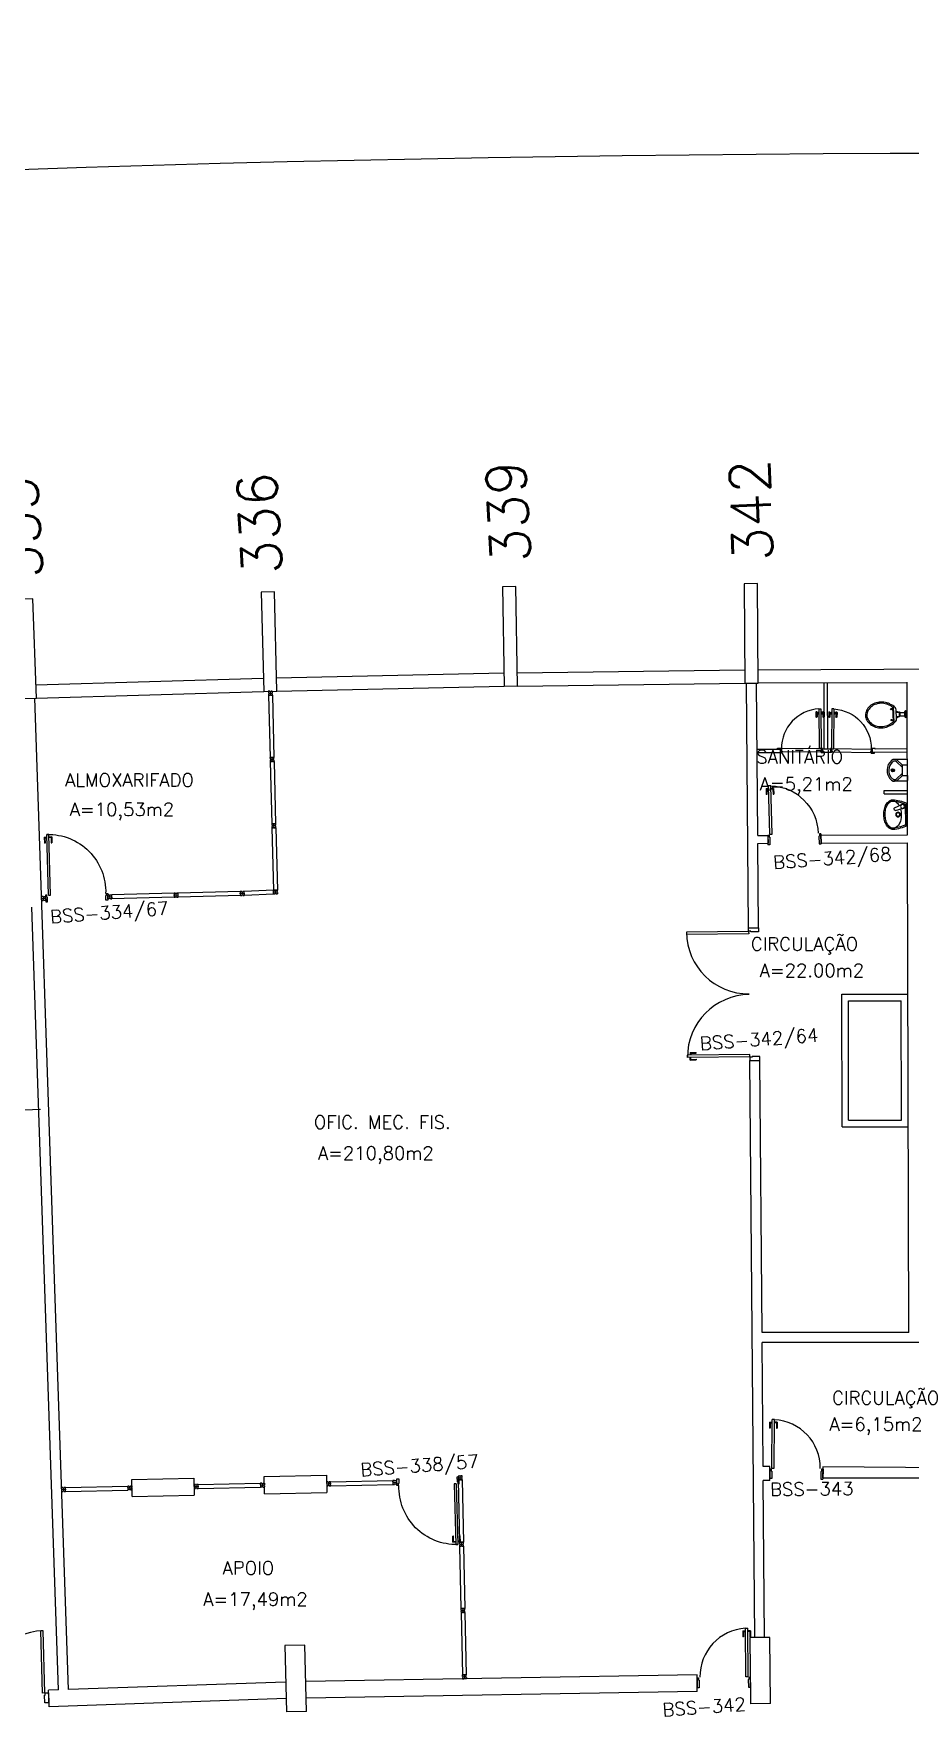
# Model space of a CAD drawing. Extents: x -152 to 150, y 325 to 437.
# Drawn here: x -14.01 to -0.78, y 411.56 to 437.11 of the extents above; entities that cross this region are included whole.
import ezdxf
from ezdxf.enums import TextEntityAlignment as Align

# ---------------------------------------------------------------- set-up
doc = ezdxf.new("R2010")
doc.units = 0
doc.header["$LTSCALE"] = 0.01
doc.header["$MEASUREMENT"] = 0
doc.header["$PDMODE"] = 98
doc.layers.get('0').update_dxf_attribs({"linetype": 'CONTINUOUS'})
doc.layers.get('DEFPOINTS').update_dxf_attribs({"linetype": 'CONTINUOUS'})
for name, color, linetype in [('ALV', 2, 'CONTINUOUS'), ('AREA', 2, 'CONTINUOUS'), ('BANC', 2, 'CONTINUOUS'), ('DIV', 2, 'CONTINUOUS'), ('ESQ', 1, 'CONTINUOUS'), ('ESTR', 3, 'CONTINUOUS'), ('MACANETA', 2, 'CONTINUOUS'), ('MARCO', 2, 'CONTINUOUS'), ('MAÇANETA', 2, 'CONTINUOUS'), ('NOPILAR1', 2, 'CONTINUOUS'), ('PEÇAS', 1, 'CONTINUOUS'), ('PORTA', 2, 'CONTINUOUS'), ('SOLEIRA', 1, 'CONTINUOUS'), ('TEXTO', 2, 'CONTINUOUS'), ('TEXTO-CENTRO-CUSTO', 2, 'CONTINUOUS'), ('TEXTO-ENDEREÇO', 2, 'CONTINUOUS')]:
    doc.layers.add(name, color=color, linetype=linetype)
doc.styles.add('1', font='romans.shx')
doc.styles.add('NOPILAR', font='simplex.shx', dxfattribs={"height": 0.6})
doc.styles.add('UNB-100', font='simplex.shx', dxfattribs={"height": 3})
doc.styles.add('UNB-100-1', font='simplex.shx', dxfattribs={"height": 0.2})
doc.dimstyles.new('1-600', dxfattribs={"dimtxt": 1.1, "dimasz": 2.5, "dimexe": 2, "dimexo": 4, "dimgap": 0.2, "dimtad": 1, "dimdec": 0, "dimzin": 4, "dimdsep": 46, "dimlunit": 6, "dimtxsty": '1', "dimblk1": 'NONE', "dimblk2": 'NONE', "dimsah": 1, "dimcen": 0, "dimclrd": 2, "dimclre": 2, "dimclrt": 2, "dimadec": 0, "dimazin": 0, "dimtfac": 1, "dimtdec": 0, "dimtmove": 2, "dimatfit": 3, "dimldrblk": 'NONE', "dimfxl": 0, "dimtolj": 1, "dimtzin": 0, "dimarcsym": 0})

# ---------------------------------------------------------------- blocks, each defined once
blk = doc.blocks.new('PD80-SSC')
at = {"color": 2}
for p, q in [((-0.777, 0.01), (-0.777, -0.03)), ((-0.777, 0.01), (-0.687, 0.01)), ((-0.687, 0), (-0.687, 0.01)), ((-0.075, 0), (0.075, 0)), ((-0.075, 0), (-0.075, -0.02)), ((0.075, -0.03), (0.075, 0)), ((-0.817, -0.065), (-0.817, -0.03)), ((-0.085, -0.03), (-0.817, -0.03)), ((-0.085, -0.065), (-0.817, -0.065)), ((-0.777, -0.105), (-0.777, -0.065)), ((-0.777, -0.105), (-0.687, -0.105)), ((-0.767, 0), (-0.767, -0.03)), ((-0.767, 0), (-0.687, 0)), ((-0.767, -0.095), (-0.767, -0.065)), ((-0.767, -0.095), (-0.687, -0.095)), ((-0.687, -0.095), (-0.687, -0.105)), ((-0.085, -0.03), (-0.085, -0.065)), ((-0.075, -0.02), (-0.04, -0.02)), ((-0.04, -0.03), (-0.04, -0.02)), ((-0.04, -0.03), (0.075, -0.03)), ((-0.075, -0.781), (-0.04, -0.781)), ((-0.075, -0.801), (-0.075, -0.781)), ((-0.075, -0.801), (0.075, -0.801)), ((-0.075, -0.802), (0.075, -0.802)), ((-0.04, -0.771), (0.075, -0.771)), ((-0.04, -0.771), (-0.04, -0.781)), ((0.075, -0.771), (0.075, -0.801))]:
    blk.add_line(p, q, dxfattribs=at)
at = {"color": 1}
blk.add_arc((-0.085, -0.03), 0.731, 182.6571, 270, dxfattribs=at)
blk = doc.blocks.new('PTDP-SSC')
at = {"color": 2}
for p, q in [((0.055, 1.015), (0.09, 1.015)), ((0.055, 0.075), (0.055, 1.015)), ((0.09, 0.075), (0.09, 1.015)), ((1.91, 0.075), (1.91, 1.015)), ((1.945, 1.015), (1.91, 1.015)), ((1.945, 0.075), (1.945, 1.015)), ((0.05, 0.075), (0, 0.075)), ((0, 0.075), (0, -0.075)), ((0.05, 0.04), (0.05, 0.075)), ((0.06, 0.04), (0.05, 0.04)), ((0.055, 0.075), (0.09, 0.075)), ((0.06, -0.075), (0.06, 0.04)), ((1.945, 0.075), (1.91, 0.075)), ((1.94, -0.075), (1.94, 0.04)), ((1.94, 0.04), (1.95, 0.04)), ((1.95, 0.04), (1.95, 0.075)), ((1.95, 0.075), (2, 0.075)), ((2, 0.075), (2, -0.075)), ((0, -0.075), (0.06, -0.075)), ((2, -0.075), (1.94, -0.075))]:
    blk.add_line(p, q, dxfattribs=at)
at = {"color": 1}
for centre, start, end in [((0.055, 0.075), 0, 90), ((1.945, 0.075), 90, 180)]:
    blk.add_arc(centre, 0.94, start, end, dxfattribs=at)
blk = doc.blocks.new('PILAR-SSC')
blk.add_lwpolyline([(0, 0), (0, -1.5), (0.2, -1.5), (0.2, 0)], close=True)
blk = doc.blocks.new('DIVMT-SSC')
for p, q in [((0, 0.005), (0, -0.005)), ((0, -0.005), (0, 0.005)), ((-0.03, -0.03), (-0.03, -0.97)), ((0.006, -0.03), (-0.006, -0.03)), ((-0.005, 0), (0.005, 0)), ((0.005, 0), (-0.005, 0)), ((0.006, -0.02), (0.006, -0.03)), ((0.03, -0.03), (0.03, -0.97)), ((0.03, -0.97), (-0.03, -0.97)), ((-0.006, -0.98), (-0.006, -0.97)), ((-0.006, -0.98), (0.006, -0.98)), ((0.006, -1.001), (-0.006, -1.001)), ((0.005, -0.97), (-0.005, -0.97)), ((0, -0.994), (0, -1.007)), ((0, -1.02), (0, -1.021)), ((0.006, -0.98), (0.006, -0.97))]:
    blk.add_line(p, q)
blk.add_lwpolyline([(0.006, -0.02), (-0.006, -0.02), (0.006, -0.02), (0.006, -0.03), (0.03, -0.03), (0.03, -0.008), (0.02, -0.008), (0.02, 0.008), (0.03, 0.008), (0.03, 0.03), (0.006, 0.03), (0.006, 0.02), (-0.006, 0.02), (-0.006, 0.03), (-0.03, 0.03), (-0.03, 0.008), (-0.02, 0.008), (-0.02, -0.008), (-0.03, -0.008), (-0.03, -0.03), (-0.006, -0.03), (-0.006, -0.02), (-0.006, -0.03)])
blk = doc.blocks.new('PDV2D-SSC')
for p, q in [((-0.148, 0.925), (-0.108, 0.925)), ((-0.148, 0.925), (-0.148, 0.835)), ((-0.138, 0.835), (-0.148, 0.835)), ((-0.138, 0.915), (-0.108, 0.915)), ((-0.138, 0.915), (-0.138, 0.835)), ((-0.106, 0.965), (-0.076, 0.965)), ((-0.106, 0.05), (-0.106, 0.965)), ((-0.076, 0.05), (-0.076, 0.965)), ((-0.034, 0.925), (-0.074, 0.925)), ((-0.044, 0.915), (-0.074, 0.915)), ((-0.044, 0.915), (-0.044, 0.835)), ((-0.044, 0.835), (-0.034, 0.835)), ((-0.034, 0.925), (-0.034, 0.835)), ((-0.95, 0.05), (-0.97, 0.05)), ((-0.97, 0.05), (-0.97, 0.035)), ((-0.97, 0.035), (-0.97, -0.035)), ((-0.95, 0.02), (-0.95, 0.05)), ((-0.95, 0.02), (-0.94, 0.02)), ((-0.94, -0.05), (-0.94, 0.02)), ((-0.076, 0.05), (-0.106, 0.05)), ((-0.051, 0.02), (-0.061, 0.02)), ((-0.061, -0.05), (-0.061, 0.02)), ((-0.051, 0.05), (-0.031, 0.05)), ((-0.051, 0.02), (-0.051, 0.05)), ((-0.031, 0.05), (-0.031, -0.05)), ((-0.97, -0.035), (-0.97, -0.05)), ((-0.97, -0.05), (-0.94, -0.05)), ((-0.031, -0.05), (-0.061, -0.05))]:
    blk.add_line(p, q)
at = {"color": 1}
blk.add_arc((-0.076, 0.1), 0.865, 90, 183.3214, dxfattribs=at)
blk = doc.blocks.new('MTT-SSC')
for p, q in [((-0.006, 0.03), (-0.03, 0.03)), ((-0.03, 0.008), (-0.03, 0.03)), ((-0.03, 0.008), (-0.02, 0.008)), ((-0.02, -0.008), (-0.02, 0.008)), ((-0.006, 0.0205), (-0.006, 0.03)), ((0.006, 0.0205), (-0.006, 0.0205)), ((0.0051, 0), (-0.0051, 0)), ((-0.0051, 0), (0.0051, 0)), ((0, -0.0051), (0, 0.0051)), ((0, 0.0051), (0, -0.0051)), ((0.006, 0.0205), (0.006, 0.03)), ((0.006, 0.03), (0.03, 0.03)), ((0.02, -0.008), (0.02, 0.008)), ((0.03, 0.008), (0.02, 0.008)), ((0.03, 0.008), (0.03, 0.03)), ((-0.03, -0.008), (-0.02, -0.008)), ((-0.03, -0.008), (-0.03, -0.03)), ((-0.03, -0.03), (-0.006, -0.03)), ((-0.03, -0.03), (-0.009, -0.03)), ((-0.009, -0.03), (-0.027, -0.03)), ((-0.006, -0.0205), (-0.006, -0.03)), ((-0.006, -0.0205), (-0.006, -0.03)), ((0.006, -0.0205), (-0.006, -0.0205)), ((-0.006, -0.0205), (0.006, -0.0205)), ((0.006, -0.0205), (0.006, -0.03)), ((0.006, -0.0205), (0.006, -0.03)), ((0.03, -0.03), (0.006, -0.03)), ((0.03, -0.008), (0.02, -0.008)), ((0.03, -0.008), (0.03, -0.03))]:
    blk.add_line(p, q)
blk = doc.blocks.new('PE80-SSC')
at = {"color": 2}
for p, q in [((0.075, 0), (-0.075, 0)), ((-0.075, -0.03), (-0.075, 0)), ((0.075, 0), (0.075, -0.02)), ((0.777, 0.01), (0.687, 0.01)), ((0.687, 0), (0.687, 0.01)), ((0.777, 0.01), (0.777, -0.03)), ((0.04, -0.03), (-0.075, -0.03)), ((0.075, -0.02), (0.04, -0.02)), ((0.04, -0.03), (0.04, -0.02)), ((0.085, -0.03), (0.817, -0.03)), ((0.085, -0.03), (0.085, -0.065)), ((0.085, -0.065), (0.817, -0.065)), ((0.767, 0), (0.687, 0)), ((0.767, -0.095), (0.687, -0.095)), ((0.687, -0.095), (0.687, -0.105)), ((0.777, -0.105), (0.687, -0.105)), ((0.767, 0), (0.767, -0.03)), ((0.767, -0.095), (0.767, -0.065)), ((0.777, -0.105), (0.777, -0.065)), ((0.817, -0.065), (0.817, -0.03)), ((0.04, -0.771), (-0.075, -0.771)), ((-0.075, -0.771), (-0.075, -0.801)), ((0.075, -0.801), (-0.075, -0.801)), ((0.075, -0.802), (-0.075, -0.802)), ((0.04, -0.771), (0.04, -0.781)), ((0.075, -0.781), (0.04, -0.781)), ((0.075, -0.801), (0.075, -0.781))]:
    blk.add_line(p, q, dxfattribs=at)
at = {"color": 1}
blk.add_arc((0.085, -0.03), 0.731, 270, 357.3429, dxfattribs=at)
blk = doc.blocks.new('*D68')
at = {"layer": 'DEFPOINTS', "color": 0}
for p in [(-16.911, 434.96), (25.872, 428.073), (25.783, 426.576), (-100.778, 416.69), (-100.424, 415.233)]:
    blk.add_point(p, dxfattribs=at)
at = {"layer": 'TEXTO-CENTRO-CUSTO', "color": 2, "lineweight": -2}
for p, q in [((26.11, 432.066), (26.377, 436.527)), ((-101.723, 420.577), (-102.785, 424.95))]:
    blk.add_line(p, q, dxfattribs=at)
blk.add_arc((0.36, 0.497), 434.806, 86.58537, 103.65854, dxfattribs=at)
at = {"layer": 'TEXTO-CENTRO-CUSTO', "color": 2, "insert": (-38.525, 434.313), "char_height": 1.1, "attachment_point": 5, "rotation": 5.122, "style": '1'}
blk.add_mtext('\\A1;Física', dxfattribs=at)
blk = doc.blocks.new('_NONE')
at = {"color": 0, "linetype": 'ByBlock'}
blk.add_circle((0, 0), 0.25, dxfattribs=at)
blk = doc.blocks.new('*D70')
at = {"layer": 'DEFPOINTS', "color": 0}
for p in [(-114.26, 419.921), (-107.85, 414.906), (-107.471, 413.455), (-114.89, 413.002), (-114.486, 411.557)]:
    blk.add_point(p, dxfattribs=at)
at = {"layer": 'TEXTO-CENTRO-CUSTO', "color": 2, "lineweight": -2}
for p, q in [((-108.86, 418.777), (-109.997, 423.13)), ((-115.966, 416.855), (-117.177, 421.189))]:
    blk.add_line(p, q, dxfattribs=at)
blk.add_arc((0.364, 0.48), 434.821, 104.63415, 105.60976, dxfattribs=at)
blk = doc.blocks.new('VDC-P')
for p, q in [((-0.127, 0.192), (0.127, 0.192)), ((-0.109, 0.202), (0.109, 0.202)), ((-0.068, 0.152), (0.068, 0.152)), ((-0.05, 0.152), (-0.03, 0.11)), ((-0.05, 0.015), (-0.05, 0)), ((-0.05, 0), (0.05, 0)), ((0.045, 0.02), (-0.045, 0.02)), ((-0.04, 0.025), (-0.04, 0.02)), ((0.035, 0.03), (-0.035, 0.03)), ((-0.03, 0.152), (-0.03, 0.11)), ((0.03, 0.11), (-0.03, 0.11)), ((0.03, 0.1), (-0.03, 0.1)), ((-0.025, 0.1), (-0.025, 0.03)), ((0.025, 0.1), (0.025, 0.03)), ((0.03, 0.152), (0.03, 0.11)), ((0.05, 0.152), (0.03, 0.11)), ((0.04, 0.025), (0.04, 0.02)), ((0.05, 0.015), (0.05, 0))]:
    blk.add_line(p, q)
for points in [[(0.16, 0.244, 0.050424), (0.18, 0.288, 0.082137), (0.195, 0.381, 0.082137), (0.18, 0.474, 0.090148), (0.138, 0.549, 0.104406), (0.073, 0.601, 0.117345), (0, 0.619, 0.117345), (-0.073, 0.601, 0.104406), (-0.138, 0.549, 0.090148), (-0.18, 0.474, 0.082137), (-0.195, 0.381, 0.082137)], [(0.142, 0.254, 0.050424), (0.161, 0.295, 0.082137), (0.175, 0.381, 0.082137), (0.161, 0.468, 0.090148), (0.122, 0.536, 0.104406), (0.064, 0.583, 0.117345), (0, 0.599, 0.117345), (-0.064, 0.583, 0.104406), (-0.122, 0.536, 0.090148), (-0.161, 0.468, 0.082137), (-0.175, 0.381, 0.082137)], [(-0.195, 0.381, 0.082137), (-0.18, 0.288, 0.050424), (-0.16, 0.244, 0.104406)], [(-0.175, 0.381, 0.082137), (-0.161, 0.295, 0.050424), (-0.142, 0.254, 0.050424)]]:
    blk.add_lwpolyline(points, format="xyb")
for centre in [(-0.083, 0.226), (0.083, 0.226)]:
    blk.add_circle(centre, 0.0101)
for centre, radius, start, end in [((0.08, 0.36), 0.266, 205.6863, 226.7558), ((0.08, 0.36), 0.246, 205.6863, 219.7706), ((-0.068, 0.202), 0.05, 226.7558, 270), ((-0.045, 0.015), 0.005, 90, 180), ((-0.035, 0.025), 0.005, 90, 180), ((-0.03, 0.105), 0.005, 90, 270), ((0.03, 0.105), 0.005, 270, 90), ((0.035, 0.025), 0.005, 0, 90), ((0.045, 0.015), 0.005, 360, 90), ((0.068, 0.202), 0.05, 270, 313.2442), ((-0.08, 0.36), 0.266, 313.2442, 334.3137), ((-0.08, 0.36), 0.246, 320.2294, 334.3137)]:
    blk.add_arc(centre, radius, start, end)
blk = doc.blocks.new('MACANETA')
at = {"layer": 'MACANETA'}
for p, q in [((-0.077, 0.052), (-0.077, 0.12)), ((-0.059, 0.052), (-0.059, 0.12)), ((-0.059, 0.075), (-0.036, 0.075)), ((-0.059, 0.052), (-0.036, 0.052)), ((-0.036, 0.044), (-0.036, 0.084)), ((-0.036, 0.084), (-0.03, 0.084)), ((-0.036, 0.044), (-0.03, 0.044)), ((0.006, 0.084), (0, 0.084)), ((0.006, 0.044), (0, 0.044)), ((0.006, 0.044), (0.006, 0.084)), ((0.029, 0.075), (0.006, 0.075)), ((0.029, 0.052), (0.006, 0.052)), ((0.029, 0.052), (0.029, 0.12)), ((0.047, 0.052), (0.047, 0.12))]:
    blk.add_line(p, q, dxfattribs=at)
for centre, start, end in [((-0.068, 0.12), 90, 180), ((-0.068, 0.052), 180, 270), ((-0.068, 0.12), 0, 90), ((-0.068, 0.052), 270, 0), ((0.038, 0.12), 90, 180), ((0.038, 0.052), 180, 270), ((0.038, 0.12), 0, 90), ((0.038, 0.052), 270, 0)]:
    blk.add_arc(centre, 0.00874, start, end, dxfattribs=at)
blk = doc.blocks.new('DOOR60-SSC')
at = {"layer": 'PORTA'}
for p, q in [((0.015, -0.6), (0.015, 0)), ((0.015, 0), (0.045, 0)), ((0.045, -0.6), (0.045, 0)), ((0.045, -0.6), (0.015, -0.6))]:
    blk.add_line(p, q, dxfattribs=at)
at = {"layer": 'PORTA', "color": 1}
blk.add_arc((0.015, 0), 0.6, 272.866, 0, dxfattribs=at)
at = {"layer": 'PORTA'}
blk.add_blockref('MACANETA', (0.045, -0.6), dxfattribs=at)
blk = doc.blocks.new('MICTR-P-SSC')
for p, q in [((0, 0.08), (0, 0.155)), ((0, 0.08), (0, -0.08)), ((0.081, 0.08), (0, 0.08)), ((0.01, 0.165), (0.205, 0.165)), ((0.168, 0.129), (0.08, 0.046)), ((0.08, -0.076), (0.08, 0.076)), ((0.151, 0.147), (0.083, 0.083)), ((0, -0.08), (0, -0.155)), ((0, -0.08), (0.081, -0.08)), ((0.01, -0.165), (0.205, -0.165)), ((0.168, -0.129), (0.08, -0.046)), ((0.151, -0.147), (0.083, -0.083))]:
    blk.add_line(p, q)
for radius in [0.025, 0.015]:
    blk.add_circle((0.22, 0), radius)
for centre, radius, start, end in [((0.01, 0.155), 0.01, 90, 180), ((0.09, 0.076), 0.01, 133.3634, 180), ((0.197, 0.098), 0.0675, 49.5319, 133.3634), ((0.197, 0.098), 0.0425, 49.5319, 133.3634), ((0.114, 0), 0.171, 357.4005, 49.5319), ((0.114, 0), 0.196, 358.2793, 49.5319), ((0.01, -0.155), 0.01, 180, 270), ((0.09, -0.076), 0.01, 180, 226.6366), ((0.197, -0.098), 0.0675, 226.6366, 310.4681), ((0.197, -0.098), 0.0425, 226.6366, 310.4681), ((0.114, 0), 0.171, 310.4681, 357.3509), ((0.114, 0), 0.196, 310.4681, 357.7012)]:
    blk.add_arc(centre, radius, start, end)
blk = doc.blocks.new('LAVAT-P')
for p, q in [((-0.17, 0), (0.17, 0)), ((-0.157, -0.02), (0.157, -0.02)), ((0.063, -0.173), (0.094, -0.055)), ((0.069, -0.185), (0.09, -0.192)), ((0.102, -0.187), (0.151, -0.074))]:
    blk.add_line(p, q)
for points in [[(-0.225, -0.214, 0.136108), (-0.208, -0.262, 0.106861), (-0.155, -0.311, 0.073747), (-0.087, -0.339, 0.060305), (0, -0.349, 0.060305), (0.087, -0.339, 0.073747), (0.155, -0.311, 0.106861), (0.208, -0.262, 0.136108), (0.225, -0.214, 0.062982)], [(0.083, -0.096, 0.121735), (-0.082, -0.096, 0.073747), (-0.145, -0.122, 0.106861), (-0.192, -0.165, 0.153587), (-0.205, -0.208, 0.153587)], [(-0.205, -0.208, 0.153587), (-0.192, -0.251, 0.106861), (-0.145, -0.294, 0.073747), (-0.082, -0.32, 0.060305), (0, -0.329, 0.060305), (0.082, -0.32, 0.073747), (0.145, -0.294, 0.106861), (0.192, -0.251, 0.153587), (0.205, -0.208, 0.153587), (0.192, -0.165, 0.106861), (0.145, -0.122, 0.014792), (0.133, -0.115, 0.039243)]]:
    blk.add_lwpolyline(points, format="xyb")
for centre, radius in [((0, -0.135), 0.0347), ((0, -0.135), 0.0265), ((0.122, -0.065), 0.03)]:
    blk.add_circle(centre, radius)
for centre, radius, start, end in [((0.376, -0.254), 0.602, 155.0201, 176.1902), ((-0.376, -0.254), 0.602, 3.8098, 24.9799), ((0.376, -0.254), 0.582, 156.2686, 173.4578), ((0.073, -0.176), 0.01, 165.2139, 250.8603), ((0.122, -0.065), 0.0361, 302.4689, 199.2518), ((0.093, -0.183), 0.01, 250.8603, 336.5068), ((-0.376, -0.254), 0.582, 6.5422, 23.7314)]:
    blk.add_arc(centre, radius, start, end)

msp = doc.modelspace()

# ---------------------------------------------------------------- linework, layer by layer
at = {"layer": 'ALV'}
for p, q in [((-10.346, 427.391), (-6.912, 427.464)), ((-6.711, 427.467), (-3.277, 427.511)), ((-3.076, 427.513), (0.358, 427.528)), ((-13.979, 427.283), (-10.547, 427.386)), ((-10.341, 427.191), (-6.908, 427.264)), ((-6.708, 427.267), (-3.275, 427.311)), ((-3.217, 423.617), (-3.248, 427.311)), ((-3.081, 425.013), (-3.098, 427.313)), ((-3.075, 427.313), (-0.826, 427.322)), ((-2.076, 426.317), (-2.079, 427.322)), ((-2.023, 426.317), (-2.026, 427.322)), ((-0.819, 425.023), (-0.826, 427.326)), ((-13.709, 418.615), (-13.997, 427.083)), ((-13.973, 427.083), (-10.541, 427.186)), ((-3.09, 426.313), (-2.723, 426.314)), ((-3.09, 426.263), (-2.722, 426.264)), ((-2.123, 426.317), (-1.965, 426.318)), ((-2.122, 426.267), (-1.966, 426.268)), ((-1.376, 426.27), (-0.821, 426.273)), ((-1.305, 426.32), (-0.821, 426.323)), ((-1.171, 425.69), (-0.82, 425.692)), ((-1.171, 425.64), (-1.171, 425.69)), ((-1.171, 425.64), (-0.819, 425.642)), ((-3.081, 425.013), (-2.928, 425.014)), ((-2.928, 425.019), (-2.924, 424.894)), ((-2.127, 425.017), (-0.819, 425.023)), ((-2.124, 424.897), (-2.127, 425.017)), ((-3.08, 424.893), (-2.924, 424.894)), ((-3.067, 423.618), (-3.08, 424.893)), ((-2.124, 424.897), (-0.819, 424.903)), ((-0.798, 417.512), (-0.819, 424.903)), ((-13.859, 418.615), (-14.04, 423.929)), ((-3.217, 423.617), (-3.067, 423.618)), ((-3.126, 412.91), (-3.2, 421.617)), ((-3.2, 421.617), (-3.05, 421.617)), ((-3.015, 417.512), (-3.05, 421.617)), ((-13.637, 412.12), (-13.859, 418.615)), ((-13.487, 412.125), (-13.709, 418.615)), ((-0.798, 417.512), (-3.015, 417.512)), ((-2.998, 415.489), (-3.013, 417.362)), ((-0.647, 417.362), (-3.013, 417.362)), ((-2.897, 415.488), (-2.998, 415.489)), ((-2.896, 415.277), (-2.897, 415.488)), ((0.111, 415.468), (-2.096, 415.483)), ((-2.095, 415.321), (-2.094, 415.483)), ((-2.976, 412.911), (-2.996, 415.277)), ((-2.896, 415.277), (-2.996, 415.277)), ((-2.095, 415.321), (3.917, 415.313)), ((-10.209, 412.237), (-13.487, 412.125)), ((-3.997, 412.346), (-9.901, 412.245)), ((-3.995, 412.096), (-3.997, 412.346)), ((-13.637, 412.12), (-13.79, 412.115)), ((-10.201, 411.987), (-13.781, 411.865)), ((-3.995, 412.096), (-9.897, 411.995))]:
    msp.add_line(p, q, dxfattribs=at)
at = {"layer": 'BANC'}
for p, q in [((-1.812, 422.616), (-0.812, 422.618)), ((-1.807, 420.616), (-1.812, 422.616)), ((-1.712, 422.516), (-0.912, 422.518)), ((-1.707, 420.716), (-1.712, 422.516)), ((-0.907, 420.718), (-0.912, 422.518)), ((-14.386, 420.862), (-13.909, 420.882)), ((-1.807, 420.616), (-0.807, 420.618)), ((-1.707, 420.716), (-0.907, 420.718))]:
    msp.add_line(p, q, dxfattribs=at)
at = {"layer": 'DIV'}
for p, q in [((-2.738, 426.32), (-2.737, 426.27)), ((-2.108, 426.323), (-2.107, 426.273)), ((-1.98, 426.322), (-1.981, 426.272)), ((-1.35, 426.316), (-1.351, 426.266)), ((-10.863, 424.131), (-10.863, 424.143)), ((-10.863, 424.131), (-10.863, 424.143)), ((-10.842, 424.144), (-10.832, 424.144)), ((-10.842, 424.144), (-10.842, 424.132)), ((-10.842, 424.144), (-10.842, 424.132)), ((-10.842, 424.144), (-10.832, 424.144)), ((-10.393, 424.188), (-10.833, 424.168)), ((-10.832, 424.108), (-10.833, 424.168)), ((-10.832, 424.133), (-10.832, 424.143)), ((-10.832, 424.133), (-10.832, 424.143)), ((-10.393, 424.188), (-10.393, 424.167)), ((-10.392, 424.128), (-10.393, 424.188)), ((-10.371, 424.188), (-10.393, 424.188)), ((-10.393, 424.188), (-10.393, 424.164)), ((-10.393, 424.167), (-10.393, 424.185)), ((-10.383, 424.164), (-10.393, 424.164)), ((-10.383, 424.164), (-10.393, 424.164)), ((-10.392, 424.153), (-10.393, 424.163)), ((-10.383, 424.152), (-10.392, 424.152)), ((-10.392, 424.128), (-10.392, 424.152)), ((-10.383, 424.152), (-10.392, 424.152)), ((-10.383, 424.164), (-10.383, 424.152)), ((-10.383, 424.152), (-10.383, 424.164)), ((-10.371, 424.188), (-10.371, 424.178)), ((-10.371, 424.178), (-10.355, 424.179)), ((-10.37, 424.138), (-10.354, 424.139)), ((-10.37, 424.128), (-10.37, 424.138)), ((-10.357, 424.159), (-10.368, 424.158)), ((-10.368, 424.158), (-10.357, 424.159)), ((-10.363, 424.164), (-10.362, 424.154)), ((-10.362, 424.154), (-10.363, 424.164)), ((-10.355, 424.189), (-10.333, 424.189)), ((-10.355, 424.189), (-10.355, 424.179)), ((-10.354, 424.129), (-10.354, 424.139)), ((-10.342, 424.165), (-10.333, 424.165)), ((-10.342, 424.153), (-10.342, 424.165)), ((-10.342, 424.153), (-10.332, 424.153)), ((-10.333, 424.165), (-10.333, 424.189)), ((-10.332, 424.153), (-10.332, 424.129)), ((-12.872, 424.116), (-12.894, 424.115)), ((-12.894, 424.115), (-12.894, 424.091)), ((-12.893, 424.055), (-12.894, 424.115)), ((-12.894, 424.115), (-12.894, 424.094)), ((-12.894, 424.094), (-12.894, 424.112)), ((-12.884, 424.092), (-12.894, 424.091)), ((-12.884, 424.092), (-12.894, 424.091)), ((-12.893, 424.08), (-12.894, 424.09)), ((-12.884, 424.08), (-12.893, 424.079)), ((-12.884, 424.08), (-12.893, 424.079)), ((-12.893, 424.055), (-12.893, 424.079)), ((-12.871, 424.056), (-12.893, 424.055)), ((-12.884, 424.08), (-12.884, 424.092)), ((-12.884, 424.092), (-12.884, 424.08)), ((-12.872, 424.116), (-12.872, 424.106)), ((-12.872, 424.106), (-12.856, 424.106)), ((-12.871, 424.066), (-12.855, 424.066)), ((-12.871, 424.056), (-12.871, 424.066)), ((-12.869, 424.086), (-12.858, 424.086)), ((-12.858, 424.086), (-12.869, 424.086)), ((-12.863, 424.081), (-12.864, 424.091)), ((-12.864, 424.091), (-12.863, 424.081)), ((-12.856, 424.116), (-12.834, 424.117)), ((-12.856, 424.116), (-12.856, 424.106)), ((-12.855, 424.056), (-12.855, 424.066)), ((-12.855, 424.056), (-12.833, 424.057)), ((-12.843, 424.081), (-12.843, 424.093)), ((-12.843, 424.093), (-12.834, 424.093)), ((-12.843, 424.081), (-12.833, 424.081)), ((-12.834, 424.093), (-12.834, 424.117)), ((-12.833, 424.081), (-12.833, 424.057)), ((-10.882, 424.137), (-10.883, 424.137)), ((-10.882, 424.137), (-10.883, 424.137)), ((-10.856, 424.137), (-10.87, 424.137)), ((-10.856, 424.137), (-10.87, 424.137)), ((-10.842, 424.132), (-10.832, 424.132)), ((-10.842, 424.132), (-10.832, 424.132)), ((-10.392, 424.128), (-10.832, 424.108)), ((-10.37, 424.128), (-10.392, 424.128)), ((-10.354, 424.129), (-10.332, 424.129)), ((-12.533, 415.296), (-11.593, 415.316)), ((-12.528, 415.036), (-12.533, 415.296)), ((-11.593, 415.316), (-11.588, 415.057)), ((-10.532, 415.339), (-9.592, 415.359)), ((-10.527, 415.079), (-10.532, 415.339)), ((-9.592, 415.359), (-9.587, 415.099)), ((-8.565, 415.281), (-8.589, 415.281)), ((-8.589, 415.259), (-8.589, 415.281)), ((-8.589, 415.259), (-8.579, 415.259)), ((-8.588, 415.243), (-8.578, 415.243)), ((-8.588, 415.243), (-8.588, 415.221)), ((-8.588, 415.221), (-8.564, 415.221)), ((-8.588, 415.221), (-8.567, 415.221)), ((-8.567, 415.221), (-8.585, 415.221)), ((-8.578, 415.243), (-8.579, 415.259)), ((-8.565, 415.272), (-8.565, 415.281)), ((-8.553, 415.272), (-8.565, 415.272)), ((-8.554, 415.251), (-8.564, 415.251)), ((-8.564, 415.251), (-8.554, 415.251)), ((-8.552, 415.231), (-8.564, 415.231)), ((-8.564, 415.231), (-8.564, 415.221)), ((-8.564, 415.231), (-8.552, 415.231)), ((-8.564, 415.231), (-8.564, 415.221)), ((-8.559, 415.246), (-8.559, 415.256)), ((-8.559, 415.256), (-8.559, 415.246)), ((-8.553, 415.281), (-8.529, 415.282)), ((-8.553, 415.272), (-8.553, 415.281)), ((-8.552, 415.231), (-8.552, 415.221)), ((-8.552, 415.231), (-8.552, 415.221)), ((-8.528, 415.222), (-8.552, 415.221)), ((-8.538, 415.244), (-8.539, 415.26)), ((-8.529, 415.26), (-8.539, 415.26)), ((-8.528, 415.244), (-8.538, 415.244)), ((-8.529, 415.26), (-8.529, 415.282)), ((-8.528, 415.244), (-8.528, 415.222)), ((-12.528, 415.036), (-11.588, 415.057)), ((-10.527, 415.079), (-9.587, 415.099)), ((-7.516, 412.345), (-7.54, 412.345)), ((-7.54, 412.323), (-7.54, 412.345)), ((-7.54, 412.323), (-7.53, 412.323)), ((-7.539, 412.307), (-7.529, 412.307)), ((-7.539, 412.307), (-7.539, 412.285)), ((-7.539, 412.285), (-7.515, 412.286)), ((-7.539, 412.285), (-7.518, 412.285)), ((-7.518, 412.285), (-7.536, 412.285)), ((-7.529, 412.307), (-7.53, 412.323)), ((-7.516, 412.336), (-7.516, 412.345)), ((-7.504, 412.336), (-7.516, 412.336)), ((-7.504, 412.316), (-7.515, 412.316)), ((-7.515, 412.316), (-7.504, 412.316)), ((-7.503, 412.295), (-7.515, 412.295)), ((-7.515, 412.295), (-7.515, 412.286)), ((-7.515, 412.295), (-7.503, 412.295)), ((-7.515, 412.295), (-7.515, 412.286)), ((-7.509, 412.311), (-7.51, 412.321)), ((-7.51, 412.321), (-7.509, 412.311)), ((-7.504, 412.336), (-7.504, 412.346)), ((-7.504, 412.346), (-7.48, 412.346)), ((-7.503, 412.295), (-7.503, 412.286)), ((-7.503, 412.295), (-7.503, 412.286)), ((-7.479, 412.286), (-7.503, 412.286)), ((-7.489, 412.308), (-7.49, 412.324)), ((-7.48, 412.324), (-7.49, 412.324)), ((-7.479, 412.308), (-7.489, 412.308)), ((-7.48, 412.324), (-7.48, 412.346)), ((-7.479, 412.308), (-7.479, 412.286))]:
    msp.add_line(p, q, dxfattribs=at)
at = {"layer": 'ESQ'}
for p, q in [((-4.101, 421.738), (-4.011, 421.739)), ((-4.101, 421.738), (-4.101, 421.698)), ((-4.1, 421.624), (-4.1, 421.664)), ((-4.1, 421.624), (-4.01, 421.625)), ((-4.091, 421.729), (-4.011, 421.729)), ((-4.091, 421.729), (-4.091, 421.698)), ((-4.09, 421.634), (-4.09, 421.664)), ((-4.09, 421.634), (-4.01, 421.635)), ((-4.011, 421.729), (-4.011, 421.739)), ((-4.01, 421.635), (-4.01, 421.625))]:
    msp.add_line(p, q, dxfattribs=at)
at = {"layer": 'ESTR'}
for p, q in [((-2.898, 412.912), (-3.198, 412.909)), ((-3.198, 412.909), (-3.189, 411.909)), ((-2.889, 411.912), (-2.898, 412.912)), ((-9.919, 412.795), (-10.219, 412.787)), ((-10.219, 412.787), (-10.194, 411.787)), ((-9.894, 411.795), (-9.919, 412.795)), ((-2.889, 411.912), (-3.189, 411.909)), ((-9.894, 411.795), (-10.193, 411.787))]:
    msp.add_line(p, q, dxfattribs=at)
at = {"layer": 'MARCO'}
for p, q in [((-2.783, 426.33), (-2.733, 426.33)), ((-2.783, 426.32), (-2.783, 426.33)), ((-2.772, 426.26), (-2.772, 426.27)), ((-2.722, 426.26), (-2.772, 426.26)), ((-2.738, 426.32), (-2.733, 426.32)), ((-2.737, 426.27), (-2.722, 426.27)), ((-2.733, 426.33), (-2.733, 426.32)), ((-2.733, 426.32), (-2.723, 426.32)), ((-2.723, 426.32), (-2.722, 426.285)), ((-2.722, 426.285), (-2.712, 426.285)), ((-2.722, 426.27), (-2.722, 426.26)), ((-2.712, 426.27), (-2.722, 426.27)), ((-2.712, 426.285), (-2.712, 426.27)), ((-2.132, 426.288), (-2.132, 426.273)), ((-2.122, 426.288), (-2.132, 426.288)), ((-2.132, 426.273), (-2.122, 426.273)), ((-2.123, 426.323), (-2.122, 426.288)), ((-2.113, 426.323), (-2.123, 426.323)), ((-2.107, 426.273), (-2.122, 426.273)), ((-2.122, 426.273), (-2.122, 426.263)), ((-2.122, 426.263), (-2.072, 426.263)), ((-2.113, 426.333), (-2.113, 426.323)), ((-2.108, 426.323), (-2.113, 426.323)), ((-2.072, 426.263), (-2.072, 426.273)), ((-2.016, 426.263), (-2.016, 426.273)), ((-1.966, 426.262), (-2.016, 426.263)), ((-1.981, 426.272), (-1.966, 426.272)), ((-1.98, 426.322), (-1.975, 426.322)), ((-1.975, 426.332), (-1.975, 426.322)), ((-1.975, 426.322), (-1.965, 426.322)), ((-1.965, 426.322), (-1.966, 426.287)), ((-1.966, 426.287), (-1.956, 426.287)), ((-1.966, 426.272), (-1.966, 426.262)), ((-1.956, 426.272), (-1.966, 426.272)), ((-1.956, 426.287), (-1.956, 426.272)), ((-1.376, 426.281), (-1.376, 426.266)), ((-1.366, 426.281), (-1.376, 426.281)), ((-1.376, 426.266), (-1.366, 426.266)), ((-1.365, 426.316), (-1.366, 426.281)), ((-1.351, 426.266), (-1.366, 426.266)), ((-1.366, 426.266), (-1.366, 426.256)), ((-1.366, 426.256), (-1.316, 426.256)), ((-1.355, 426.316), (-1.365, 426.316)), ((-1.355, 426.326), (-1.355, 426.316)), ((-1.305, 426.326), (-1.355, 426.326)), ((-1.35, 426.316), (-1.355, 426.316)), ((-1.316, 426.256), (-1.316, 426.266)), ((-1.305, 426.316), (-1.305, 426.326))]:
    msp.add_line(p, q, dxfattribs=at)
at = {"layer": 'SOLEIRA'}
for p, q in [((-2.158, 426.322), (-2.733, 426.32)), ((-2.132, 426.273), (-2.712, 426.27)), ((-1.965, 426.322), (-1.355, 426.316)), ((-1.956, 426.272), (-1.376, 426.266))]:
    msp.add_line(p, q, dxfattribs=at)
at = {"layer": 'TEXTO-ENDEREÇO'}
msp.add_line((-13.781, 411.865), (-13.79, 412.115), dxfattribs=at)

# ---------------------------------------------------------------- block references
at = {"layer": 'DIV'}
for name, p, rotation in [('DIVMT-SSC', (-10.439, 427.158), 1.463414634146043), ('DIVMT-SSC', (-10.414, 426.158), 1.463414634146043), ('DIVMT-SSC', (-10.388, 425.158), 1.463414634146043), ('DIVMT-SSC', (-11.863, 424.112), 271.4634146341461), ('DIVMT-SSC', (-10.863, 424.137), 271.4634146341461), ('MTT-SSC', (-13.864, 424.061), 1.463414634146043), ('DIVMT-SSC', (-13.561, 415.144), 91.22532770691295), ('MTT-SSC', (-12.56, 415.166), 91.22532770691295), ('DIVMT-SSC', (-11.56, 415.187), 91.22532770691295), ('MTT-SSC', (-10.559, 415.209), 91.22532770691295), ('DIVMT-SSC', (-9.559, 415.23), 91.22532770691295), ('DIVMT-SSC', (-7.574, 415.317), 1.225327706913747), ('DIVMT-SSC', (-7.552, 414.316), 1.225327706913747), ('DIVMT-SSC', (-7.531, 413.316), 1.225327706913747)]:
    msp.add_blockref(name, p, dxfattribs=dict(at, rotation=rotation))
at = {"layer": 'DIV', "xscale": -1}
for p, rotation in [((-13.864, 424.061), 1.463414634126465), ((-7.559, 415.279), 181.4960941716746)]:
    msp.add_blockref('PDV2D-SSC', p, dxfattribs=dict(at, rotation=rotation))
at = {"layer": 'ESQ', "xscale": -1, "rotation": 91.32375427940568}
msp.add_blockref('PD80-SSC', (-2.927, 424.944), dxfattribs=at)
at = {"layer": 'ESQ'}
for name, p, rotation in [('PTDP-SSC', (-3.125, 421.617), 90.50497967368719), ('PE80-SSC', (-2.897, 415.382), 89.59141772633416), ('PTDP-SSC', (-15.785, 411.938), 1.759536504845241), ('PD80-SSC', (-3.192, 412.234), 270.6456955351751)]:
    msp.add_blockref(name, p, dxfattribs=dict(at, rotation=rotation))
at = {"layer": 'ESTR'}
for p, rotation in [((-6.932, 428.764), 0.9756097560973349), ((-3.286, 428.811), 0.4878048780493676), ((-14.223, 428.576), 1.951219512195146), ((-10.578, 428.685), 1.463414634146043)]:
    msp.add_blockref('PILAR-SSC', p, dxfattribs=dict(at, rotation=rotation))
at = {"layer": 'MAÇANETA', "rotation": 180.2353450870982}
msp.add_blockref('DOOR60-SSC', (-2.108, 426.323), dxfattribs=at)
at = {"layer": 'MAÇANETA', "xscale": -1, "rotation": 179.4313133892305}
msp.add_blockref('DOOR60-SSC', (-1.98, 426.322), dxfattribs=at)
at = {"layer": 'PEÇAS'}
for name, p, rotation in [('VDC-P', (-0.834, 426.845), 92.0800036023911), ('MICTR-P-SSC', (-0.818, 425.995), 180)]:
    msp.add_blockref(name, p, dxfattribs=dict(at, rotation=rotation))
at = {"layer": 'PEÇAS', "xscale": -1, "rotation": 271.012278343544}
msp.add_blockref('LAVAT-P', (-0.827, 425.33), dxfattribs=at)

# ---------------------------------------------------------------- texts
at = {"layer": 'AREA', "style": 'UNB-100'}
for s, p in [('A=5,21m2', (-3.051, 425.689)), ('A=10,53m2', (-13.469, 425.306)), ('A=22.00m2', (-3.051, 422.876)), ('A=210,80m2', (-9.721, 420.12)), ('A=6,15m2', (-1.998, 416.029)), ('A=17,49m2', (-11.453, 413.388))]:
    msp.add_text(s, height=0.2, dxfattribs=at).set_placement(p)
at = {"layer": 'NOPILAR1', "style": 'NOPILAR'}
for s, rotation, p in [('339', 93.3978, (-6.503, 429.144)), ('342', 92.2535, (-2.851, 429.158)), ('333', 93.3978, (-13.873, 428.903)), ('336', 93.3978, (-10.259, 428.967))]:
    msp.add_text(s, height=0.6, rotation=rotation, dxfattribs=at).set_placement(p)
at = {"layer": 'TEXTO', "style": 'UNB-100'}
for s, p in [('SANITÁRIO', (-3.103, 426.098)), ('ALMOXARIFADO', (-13.539, 425.749)), ('CIRCULAÇÃO', (-3.184, 423.275)), ('OFIC. MEC. FIS.', (-9.782, 420.585)), ('CIRCULAÇÃO', (-1.958, 416.426)), ('APOIO', (-11.161, 413.859))]:
    msp.add_text(s, height=0.2, dxfattribs=at).set_placement(p)
at = {"layer": 'TEXTO-ENDEREÇO', "style": 'UNB-100-1'}
for s, rotation, p in [('BSS-342/68', 4.2397, (-1.947, 424.57)), ('BSS-334/67', 4.2397, (-12.865, 423.75)), ('BSS-342/64', 4.2397, (-3.053, 421.837)), ('BSS-338/57', 4.2397, (-8.181, 415.405)), ('BSS-343', 0.547, (-2.263, 415.051)), ('BSS-342', 4.2397, (-3.883, 411.762))]:
    msp.add_text(s, height=0.2, rotation=rotation, dxfattribs=at).set_placement(p, align=Align.CENTER)

# ---------------------------------------------------------------- dimensions: what is measured, and where the dimension line sits
at = {"layer": 'TEXTO-CENTRO-CUSTO'}
for base, line1, line2, text, picture, middle in [((-16.911, 434.96), ((-100.778, 416.69), (-100.424, 415.233)), ((25.872, 428.073), (25.783, 426.576)), 'Física', '*D68', (-38.525, 434.313)), ((-114.26, 419.921), ((-114.89, 413.002), (-114.486, 411.557)), ((-107.85, 414.906), (-107.471, 413.455)), ' ', '*D70', (-0.757, 435.187))]:
    dim = msp.add_angular_dim_2l(base=base, line1=line1, line2=line2, text=text, dimstyle='1-600', override={"dimazin": 1}, dxfattribs=at)
    dim.commit()
    dim.dimension.update_dxf_attribs({"geometry": picture, "text_midpoint": middle})

doc.saveas('drawing.dxf')
